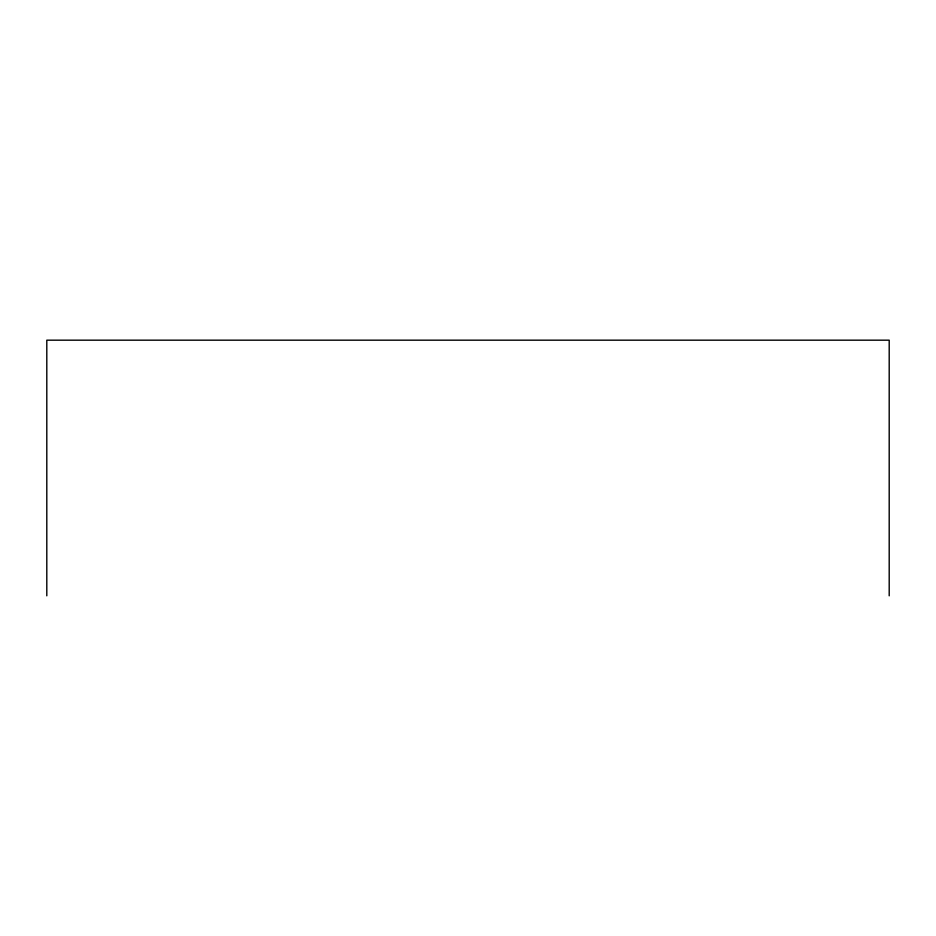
<?xml version="1.0" encoding="UTF-8"?>
<svg xmlns="http://www.w3.org/2000/svg" width="936" height="936" viewBox="0 0 936 936"><rect width="100%" height="100%" fill="white"/><g stroke="black" fill="none" stroke-linecap="round" stroke-linejoin="round"><path stroke-width="1.4" d="M889.2 595.822L889.2 340.177L46.8 340.177L46.8 595.822"/></g></svg>
